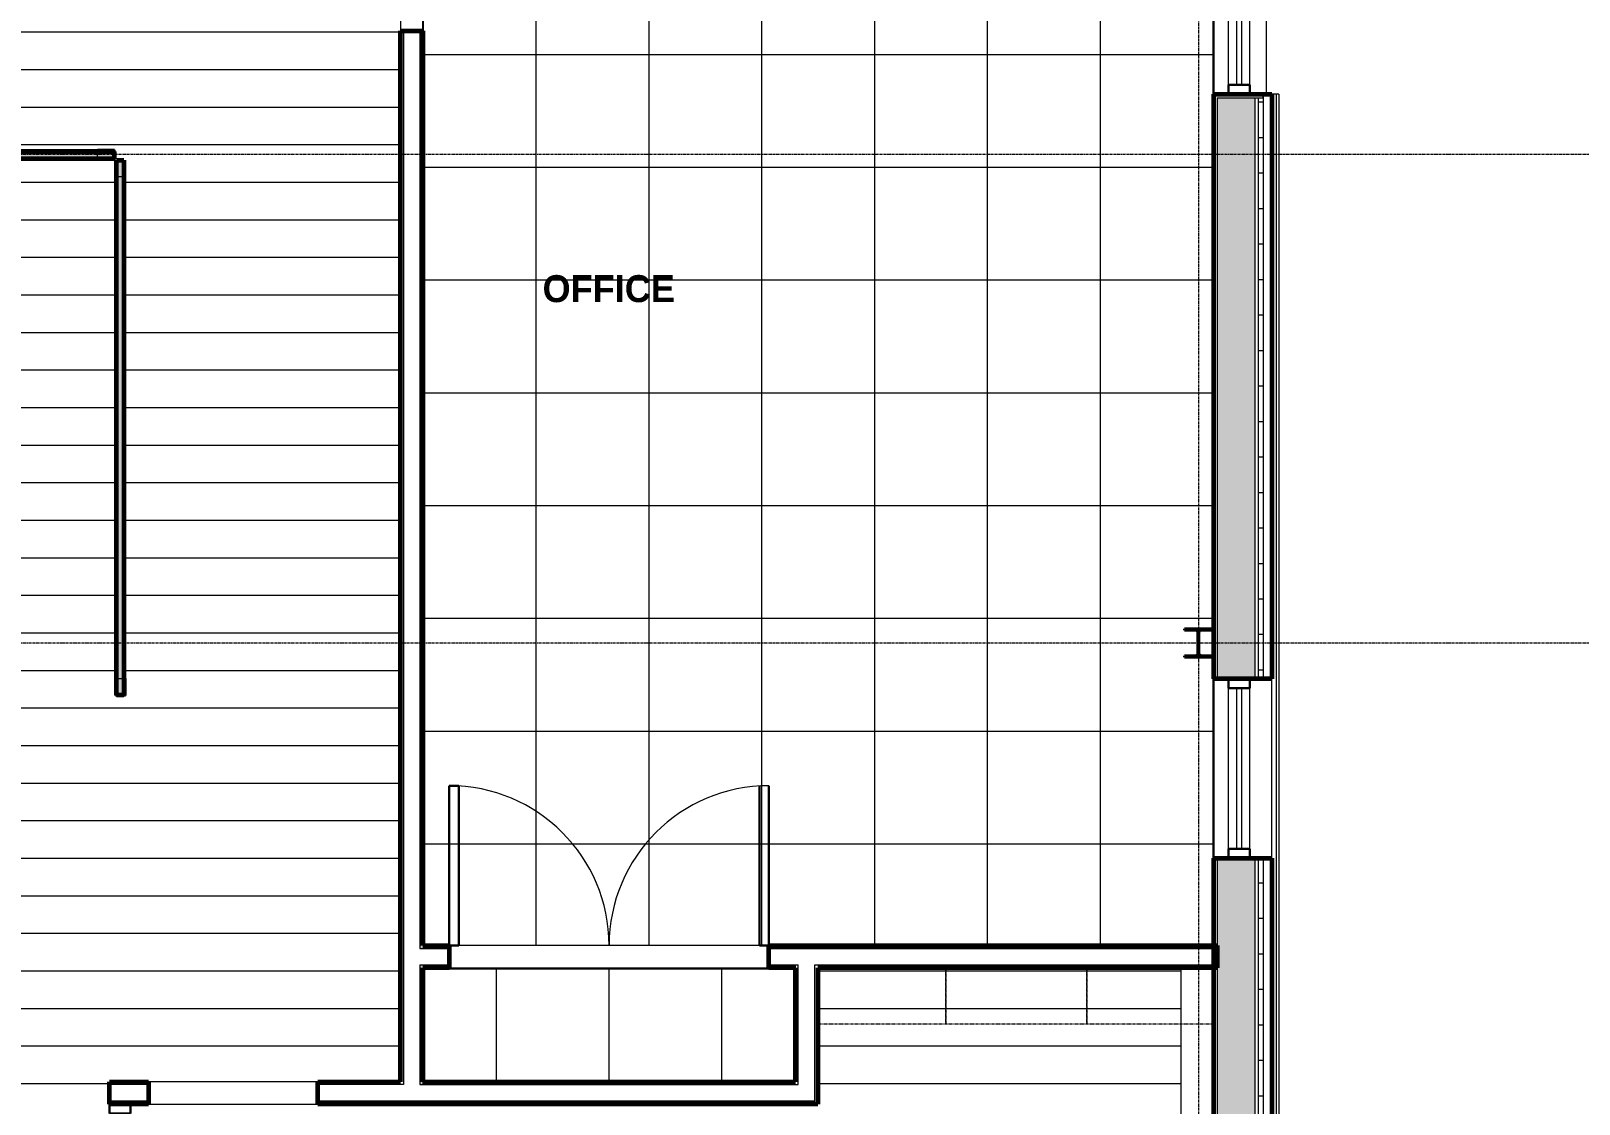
# Model space of a CAD drawing. Header units: inches. Extents: x 30 to 2293, y -1876 to -115.
# Drawn here: x 1781.9 to 2111.3, y -1376.6 to -1148.2 of the extents above; entities that cross this region are included whole.
import ezdxf

# ---------------------------------------------------------------- set-up
doc = ezdxf.new("R2010")
doc.units = ezdxf.units.IN
doc.header["$MEASUREMENT"] = 0
doc.linetypes.add('Grid Line 1_2_', pattern=[0.875, 0.5, -0.125, 0.125, -0.125])
doc.linetypes.add('Overhead', pattern=[0.15625, 0.09375, -0.0625])
for name, color, linetype, lineweight in [('A-AREA-IDEN', 2, 'Continuous', 9), ('A-CLNG', 13, 'Continuous', 18), ('A-CLNG-PATT', 13, 'Continuous', 18), ('A-DOOR', 31, 'Continuous', 18), ('A-GLAZ-CURT', 52, 'Continuous', 9), ('A-GLAZ-CWMG', 51, 'Continuous', 9), ('A-ROOF-PATT', 132, 'Continuous', 18), ('A-WALL', 113, 'Continuous', 18), ('A-WALL-PATT', 111, 'Continuous', 60), ('I-WALL', 2, 'Continuous', 18), ('L-SITE-WALL', 31, 'Continuous', 18), ('Q-CASE', 31, 'Continuous', 9), ('S-BEAM', 12, 'Continuous', 9), ('S-COLS', 52, 'Continuous', 9), ('S-GRID', 1, 'Continuous', 9)]:
    doc.layers.add(name, color=color, linetype=linetype, lineweight=lineweight)
doc.styles.add('Century Gothic_B', font='GOTHICB.TTF', dxfattribs={"height": 5.744479})
pattern_1 = [(180, (-24239.079, 21231.977), (1e-15, 7.993), [])]
pattern_2 = [(0, (0, 0), (20.48, 5.12), [0.845, -14.515, 0.845, -14.515, -81.92]), (0, (0, 0), (20.48, 5.12), [-30.72, 0.845, -29.875, 0.845, -14.515, -35.84]), (0, (0, 0), (20.48, 5.12), [-76.8, 0.845, -9.395, 0.845, -24.755]), (120, (7.68, 2.56), (-14.67405, 15.1762), [0.845, -14.515, 0.845, -14.515, -81.92]), (120, (7.68, 2.56), (-14.67405, 15.1762), [-30.72, 0.845, -29.875, 0.845, -14.515, -35.84]), (120, (7.68, 2.56), (-14.67405, 15.1762), [-76.8, 0.845, -9.395, 0.845, -24.755]), (240, (10.24, 12.8), (-5.80595, -20.2962), [0.845, -14.515, 0.845, -14.515, -81.92]), (240, (10.24, 12.8), (-5.80595, -20.2962), [-30.72, 0.845, -29.875, 0.845, -14.515, -35.84]), (240, (10.24, 12.8), (-5.80595, -20.2962), [-76.8, 0.845, -9.395, 0.845, -24.755])]

# ---------------------------------------------------------------- blocks, each defined once
blk = doc.blocks.new('Rectangular Mullion - Exterior 2_ x 4_5_-607530-REFLECTED CEILING PLAN - OFFICE ANNEX')
at = {"layer": 'A-GLAZ-CWMG', "color": 50, "lineweight": 30}
for p, q in [((0, 1.5), (-2, 1.5)), ((-2, 1.5), (-2, -3)), ((0, -3), (0, 1.5)), ((-2, -3), (0, -3))]:
    blk.add_line(p, q, dxfattribs=at)
blk = doc.blocks.new('System Panel - Exterior Glazing-607532-REFLECTED CEILING PLAN - OFFICE ANNEX')
at = {"layer": 'A-GLAZ-CURT', "color": 10, "lineweight": 18}
for p, q in [((-17.09375, 0.25), (-17.09375, 1.25)), ((-17.09375, 1.25), (17.09375, 1.25)), ((17.09375, 0.25), (-17.09375, 0.25)), ((17.09375, 1.25), (17.09375, 0.25))]:
    blk.add_line(p, q, dxfattribs=at)
at = {"layer": 'A-GLAZ-CURT', "color": 130}
for p, q in [((-17.09375, 1.25), (-17.09375, 0.25)), ((17.09375, 1.25), (17.09375, 0.25))]:
    blk.add_line(p, q, dxfattribs=at)
at = {"layer": 'A-GLAZ-CURT', "color": 9}
for p, q in [((-17.09375, 1.25), (17.09375, 1.25)), ((17.09375, 0.25), (-17.09375, 0.25))]:
    blk.add_line(p, q, dxfattribs=at)
blk = doc.blocks.new('Rectangular Mullion - Exterior 2_ x 4_5_-607528-REFLECTED CEILING PLAN - OFFICE ANNEX')
at = {"layer": 'A-GLAZ-CWMG', "color": 50, "lineweight": 30}
for p, q in [((1, 1.5), (-1, 1.5)), ((-1, 1.5), (-1, -3)), ((1, -3), (1, 1.5)), ((-1, -3), (1, -3))]:
    blk.add_line(p, q, dxfattribs=at)
blk = doc.blocks.new('Rectangular Mullion - Exterior 2_ x 4_5_-435688-REFLECTED CEILING PLAN - OFFICE ANNEX')
at = {"layer": 'A-GLAZ-CWMG', "color": 7}
for p, q in [((1538.87, -1530.09), (1573.06, -1530.09)), ((1538.87, -1534.59), (1573.06, -1534.59))]:
    blk.add_line(p, q, dxfattribs=at)
blk = doc.blocks.new('W-Wide Flange - W18X50-651172-REFLECTED CEILING PLAN - OFFICE ANNEX')
at = {"layer": 'S-BEAM', "color": 7}
for p, q in [((2026.56, -1347.59), (2026.56, -1519.23)), ((2034.06, -1417.96), (2034.06, -1519.23)), ((2026.56, -1519.25), (2026.56, -1519.23)), ((2026.56, -1519.23), (2034.06, -1519.23)), ((2029.45, -1519.25), (2026.56, -1519.25)), ((2030.13, -1519.93), (2030.13, -1519.28)), ((2030.49, -1519.28), (2030.49, -1519.93)), ((2034.06, -1519.25), (2031.17, -1519.25)), ((2034.06, -1519.23), (2034.06, -1519.25))]:
    blk.add_line(p, q, dxfattribs=at)
for centre, start_param, end_param in [((2029.45, -1519.28), 0, 1.570796), ((2031.17, -1519.28), 1.570796, 3.141593)]:
    blk.add_ellipse(centre, major_axis=(0.68, 0), ratio=0.041631, start_param=start_param, end_param=end_param, dxfattribs=at)
blk = doc.blocks.new('Open Source Metal Building_Exterior_rvt-1-REFLECTED CEILING PLAN - OFFICE ANNEX')
at = {"layer": 'A-ROOF-PATT', "lineweight": 9}
h = blk.add_hatch(dxfattribs=at)
h.set_pattern_fill('FP_33', style=0, pattern_type=2)
h.set_pattern_definition(pattern_1)
h.paths.add_polyline_path([(1949.7, -1624.02), (2105.44, -1624.02), (2105.44, -1405.9), (2045.94, -1405.9), (2045.94, -1405.96), (2042.31, -1405.96), (2042.31, -1409.46), (2045.94, -1409.46), (2045.94, -1418.21), (2045.81, -1418.21), (2045.81, -1537.46), (1709.69, -1537.46), (1709.69, -1538.96), (487.19, -1538.96), (487.19, -1537.46), (367.31, -1537.46), (367.31, -1522.46), (365.81, -1522.46), (365.81, -1125.33), (365.58, -1125.33), (365.58, -1019.33), (368.31, -1019.33), (368.31, -1015.83), (365.81, -1015.83), (365.81, -1004.85), (368.31, -1004.85), (368.31, -1001.35), (186.31, -1001.35), (186.31, -1624.02), (1689.25, -1624.02)], flags=0)
h.paths.add_polyline_path([(415.94, -1532.96), (487.19, -1532.96), (487.19, -1527.71), (710.2, -1527.71), (710.2, -1521.27), (710.04, -1520.89), (709.65, -1520.73), (708.31, -1520.73), (708.31, -1520.46), (712.31, -1520.46), (712.31, -1520.73), (710.97, -1520.73), (710.59, -1520.89), (710.43, -1521.27), (710.43, -1527.71), (1040.2, -1527.71), (1040.2, -1521.27), (1040.04, -1520.89), (1039.65, -1520.73), (1038.31, -1520.73), (1038.31, -1520.46), (1042.31, -1520.46), (1042.31, -1520.73), (1040.97, -1520.73), (1040.59, -1520.89), (1040.43, -1521.27), (1040.43, -1527.71), (1102.03, -1527.71), (1102.03, -1340.96), (1181.03, -1340.96), (1181.03, -1017.21), (1082.4, -1017.21), (1082.4, -1012.46), (1116.03, -1012.46), (1116.03, -975.09), (1101.28, -975.09), (1101.28, -945.09), (1116.03, -945.09), (1116.03, -933.09), (1101.28, -933.09), (1101.28, -922.59), (1090.78, -922.59), (1090.78, -907.84), (1069.4, -907.84), (1069.4, -922.59), (1044.06, -922.59), (1044.06, -1519.25), (1036.56, -1519.23), (1036.56, -922.59), (949.4, -922.59), (949.4, -907.84), (928.03, -907.84), (928.03, -922.59), (917.53, -922.59), (917.53, -933.09), (902.78, -933.09), (902.78, -945.09), (917.53, -945.09), (917.53, -975.09), (902.78, -975.09), (902.78, -1012.46), (934.4, -1012.46), (934.4, -1017.21), (898.03, -1017.21), (898.03, -962.77), (714.06, -962.77), (714.06, -1519.25), (706.56, -1519.23), (706.56, -962.77), (627.56, -962.77), (627.56, -1012.71), (481.44, -1012.71), (481.44, -1127.7), (384.06, -1127.7), (384.06, -1519.25), (377.06, -1519.25), (377.06, -1522.46), (371.81, -1522.46), (371.81, -1532.96), (414.94, -1532.96)], flags=0)
h.paths.add_polyline_path([(2036.25, -1532.96), (2041.31, -1532.96), (2041.31, -1418.21), (2034.06, -1418.21), (2034.06, -1519.25), (2026.56, -1519.23), (2026.56, -1347.59), (1949.31, -1347.59), (1949.31, -1376.59), (1803.12, -1376.59), (1803.12, -1532.96), (2035.25, -1532.96)], flags=0)
h.paths.add_polyline_path([(1744.75, -1532.96), (1798.62, -1532.96), (1798.62, -1456.21), (1709.69, -1456.21), (1709.69, -1532.96), (1711.69, -1532.96)], flags=0)
h.paths.add_polyline_path([(2030.2, -1530.46), (2028.31, -1530.46), (2028.31, -1530.19), (2029.65, -1530.19), (2030.04, -1530.03), (2030.2, -1529.65), (2030.2, -1521.27), (2030.04, -1520.89), (2029.65, -1520.73), (2028.31, -1520.73), (2028.31, -1520.46), (2032.31, -1520.46), (2032.31, -1520.73), (2030.97, -1520.73), (2030.59, -1520.89), (2030.43, -1521.27), (2030.43, -1529.65), (2030.59, -1530.03), (2030.97, -1530.19), (2032.31, -1530.19), (2032.31, -1530.46), (2030.43, -1530.46)], flags=0)
h.paths.add_polyline_path([(380.43, -1530.46), (378.31, -1530.46), (378.31, -1530.19), (379.65, -1530.19), (380.04, -1530.03), (380.2, -1529.65), (380.2, -1521.27), (380.04, -1520.89), (379.65, -1520.73), (378.31, -1520.73), (378.31, -1520.46), (382.31, -1520.46), (382.31, -1520.73), (380.97, -1520.73), (380.59, -1520.89), (380.43, -1521.27), (380.43, -1529.65), (380.59, -1530.03), (380.97, -1530.19), (382.31, -1530.19), (382.31, -1530.46), (380.97, -1530.46)], flags=0)
h.paths.add_polyline_path([(199.31, -1530.46), (195.31, -1530.46), (195.31, -1530.19), (196.65, -1530.19), (197.04, -1530.03), (197.2, -1529.65), (197.2, -1521.27), (197.04, -1520.89), (196.65, -1520.73), (195.31, -1520.73), (195.31, -1520.46), (199.31, -1520.46), (199.31, -1520.73), (197.97, -1520.73), (197.59, -1520.89), (197.43, -1521.27), (197.43, -1529.65), (197.59, -1530.03), (197.97, -1530.19), (199.31, -1530.19)], flags=0)
h.paths.add_polyline_path([(1589.78, -1527.71), (1700.2, -1527.71), (1700.2, -1521.27), (1700.04, -1520.89), (1699.65, -1520.73), (1698.31, -1520.73), (1698.31, -1520.46), (1702.31, -1520.46), (1702.31, -1520.73), (1700.97, -1520.73), (1700.59, -1520.89), (1700.43, -1521.27), (1700.43, -1527.71), (1704.94, -1527.71), (1704.94, -1451.71), (1798.62, -1451.71), (1798.62, -1371.84), (1860.56, -1371.84), (1860.56, -800.04), (1704.06, -800.04), (1704.06, -1173.52), (1799.69, -1173.52), (1799.69, -1175.65), (1796.85, -1175.65), (1796.85, -1175.52), (1796.92, -1175.52), (1796.92, -1175.59), (1799.62, -1175.59), (1799.62, -1175.45), (1796.06, -1175.45), (1796.06, -1175.65), (1704.06, -1175.65), (1704.06, -1519.25), (1696.56, -1519.23), (1696.56, -1175.65), (1644.06, -1175.65), (1644.06, -1175.45), (1640.5, -1175.45), (1640.5, -1175.59), (1643.21, -1175.59), (1643.21, -1175.52), (1643.27, -1175.52), (1643.27, -1175.65), (1640.44, -1175.65), (1640.44, -1173.52), (1696.56, -1173.52), (1696.56, -800.04), (1589.78, -800.04), (1589.78, -1458.3)], flags=0)
h.paths.add_polyline_path([(2030.43, -1519.92), (2030.13, -1519.92), (2030.13, -1519.28), (2030.49, -1519.28), (2030.49, -1519.92)], flags=0)
h.paths.add_polyline_path([(1700.49, -1519.92), (1700.13, -1519.92), (1700.13, -1519.28), (1700.49, -1519.28)], flags=0)
h.paths.add_polyline_path([(1040.43, -1519.92), (1040.13, -1519.92), (1040.13, -1519.28), (1040.49, -1519.28), (1040.49, -1519.92)], flags=0)
h.paths.add_polyline_path([(710.49, -1519.92), (710.13, -1519.92), (710.13, -1519.28), (710.49, -1519.28)], flags=0)
h.paths.add_polyline_path([(380.13, -1519.92), (380.13, -1519.28), (380.49, -1519.28), (380.49, -1519.92), (380.2, -1519.92)], flags=0)
h.paths.add_polyline_path([(197.61, -1519.9), (197.26, -1519.9), (197.26, -1519.26), (197.61, -1519.26)], flags=0)
h.paths.add_polyline_path([(199.31, -1519.24), (193.69, -1519.21), (193.69, -1015.96), (201.19, -1015.96), (201.19, -1519.24), (199.77, -1519.24)], flags=0)
h.paths.add_polyline_path([(1800.01, -1289.65), (1799.95, -1289.65), (1799.95, -1286.82), (1800.08, -1286.82), (1800.08, -1286.88), (1800.01, -1286.88), (1800.01, -1289.59), (1800.15, -1289.59), (1800.15, -1286.03), (1799.95, -1286.03), (1799.95, -1179.27), (1800.15, -1179.27), (1800.15, -1175.71), (1801.72, -1175.71), (1801.72, -1179.27), (1802.08, -1179.27), (1802.08, -1289.65), (1800.08, -1289.65)], flags=0)
h.paths.add_polyline_path([(1802.02, -1289.59), (1802.02, -1286.09), (1801.79, -1286.09), (1801.79, -1286.28), (1801.72, -1286.28), (1801.72, -1289.59)], flags=0)
h.paths.add_polyline_path([(1796.31, -1173.88), (1799.62, -1173.88), (1799.62, -1173.59), (1796.13, -1173.59), (1796.13, -1173.81), (1796.31, -1173.81)], flags=0)
h.paths.add_polyline_path([(1642.21, -1173.88), (1643.81, -1173.88), (1643.81, -1173.81), (1644, -1173.81), (1644, -1173.59), (1640.5, -1173.59), (1640.5, -1173.88), (1640.79, -1173.88)], flags=0)
h.paths.add_polyline_path([(476.94, -1122.95), (476.94, -1012.71), (384.06, -1012.71), (384.06, -1122.95), (386.97, -1122.95)], flags=0)
h.paths.add_polyline_path([(376.31, -1122.95), (376.56, -1122.95), (376.56, -1019.33), (370.08, -1019.33), (370.08, -1122.95)], flags=0)
h.paths.add_polyline_path([(196.65, -1015.46), (195.31, -1015.46), (195.31, -1015.19), (196.65, -1015.19), (197.04, -1015.03), (197.2, -1014.65), (197.2, -1006.27), (197.04, -1005.89), (196.65, -1005.73), (195.31, -1005.73), (195.31, -1005.46), (199.31, -1005.46), (199.31, -1005.73), (197.97, -1005.73), (197.59, -1005.89), (197.43, -1006.27), (197.43, -1014.65), (197.59, -1015.03), (197.97, -1015.19), (199.31, -1015.19), (199.31, -1015.46), (197.2, -1015.46)], flags=0)
h.paths.add_polyline_path([(500.08, -1007.96), (622.81, -1007.96), (622.81, -698.96), (384.06, -698.96), (384.06, -1007.96), (481.44, -1007.96)], flags=0)
h.paths.add_polyline_path([(898.03, -958.02), (898.03, -698.96), (714.06, -698.96), (714.06, -958.02), (777.65, -958.02)], flags=0)
h.paths.add_polyline_path([(627.56, -958.02), (706.56, -958.02), (706.56, -698.96), (627.56, -698.96), (627.56, -953.85)], flags=0)
h.paths.add_polyline_path([(1100.88, -931.59), (1100.5, -931.59), (1100.5, -931.26), (1100.88, -931.26)], flags=0)
h.paths.add_polyline_path([(926.53, -923.37), (926.2, -923.37), (926.2, -922.98), (926.53, -922.98)], flags=0)
h = blk.add_hatch(dxfattribs=at)
h.set_pattern_fill('FP_33', style=0, pattern_type=2)
h.set_pattern_definition(pattern_1)
h.paths.add_polyline_path([(1801.72, -1289.59), (1801.72, -1286.03), (1800.15, -1286.03), (1800.15, -1289.59), (1801.72, -1289.59)], flags=0)
h.paths.add_polyline_path([(1801.72, -1179.27), (1801.72, -1179.27), (1801.72, -1175.71), (1800.15, -1175.71), (1800.15, -1179.27)], flags=0)
h.paths.add_polyline_path([(1796.06, -1175.45), (1799.62, -1175.45), (1799.62, -1173.88), (1796.06, -1173.88)], flags=0)
h.paths.add_polyline_path([(1643.81, -1175.45), (1644.06, -1175.45), (1644.06, -1173.88), (1640.5, -1173.88), (1640.5, -1175.45), (1640.63, -1175.45)], flags=0)
at = {"layer": 'A-WALL-PATT', "lineweight": 9}
h = blk.add_hatch(dxfattribs=at)
h.set_pattern_fill('FP_31', color=8, style=0, pattern_type=2)
h.set_pattern_definition([(161.57, (0.32, 0.32), (-2.56049618, -0.00053739), [0, -18.214, 2.022, 0]), (18.43, (-0.32, 0.32), (-2.56049618, 0.00053739), [0, -18.214, 2.022, 0]), (108.43, (0.32, 0.32), (1.2792209, -6.40087673), [6.07, -14.166]), (71.57, (-0.32, 0.32), (1.2792209, 6.40087673), [6.07, -14.166])])
h.paths.add_polyline_path([(2042.31, -1417.21), (2042.31, -1324.29), (2034.31, -1324.29), (2034.31, -1417.21)], flags=0)
h.paths.add_polyline_path([(2034.31, -1286.11), (2042.31, -1286.11), (2042.31, -1162.44), (2034.31, -1162.44), (2034.31, -1279.39)], flags=0)
h = blk.add_hatch(dxfattribs=at)
h.set_pattern_fill('FP_32', style=0, pattern_type=2)
h.set_pattern_definition([(0, (0, 0), (0, 7.554), []), (90, (0, 0), (-7.554, 5e-16), [])])
h.paths.add_polyline_path([(2043.06, -1417.21), (2044.06, -1417.21), (2044.06, -1409.46), (2043.06, -1409.46), (2043.06, -1416.89)], flags=0)
h.paths.add_polyline_path([(2043.06, -1405.96), (2044.06, -1405.96), (2044.06, -1324.29), (2043.06, -1324.29), (2043.06, -1404.39)], flags=0)
h.paths.add_polyline_path([(2043.06, -1286.11), (2044.06, -1286.11), (2044.06, -1162.44), (2043.06, -1162.44), (2043.06, -1279.39)], flags=0)
at = {"layer": 'S-COLS'}
h = blk.add_hatch(dxfattribs=at)
h.set_pattern_fill('FP_34', color=256, style=0, pattern_type=2)
h.set_pattern_definition([(45, (0, 0), (-6.335677, 6.335677), []), (45, (0, 9.6), (-6.335677, 6.335677), [])])
h.paths.add_polyline_path([(2031.09, -1281.46), (2033.31, -1281.46), (2033.31, -1281.2), (2030.92, -1281.2), (2030.57, -1281.05), (2030.43, -1280.71), (2030.43, -1276.22), (2030.57, -1275.87), (2030.92, -1275.73), (2033.31, -1275.73), (2033.31, -1275.47), (2027.32, -1275.47), (2027.32, -1275.73), (2029.71, -1275.73), (2030.05, -1275.87), (2030.2, -1276.22), (2030.2, -1280.71), (2030.05, -1281.05), (2029.71, -1281.2), (2027.32, -1281.2), (2027.32, -1281.46)], flags=0)
at = {"layer": 'A-WALL', "color": 10}
for p, q in [((2034.31, -1162.44), (2044.06, -1162.44)), ((2034.31, -1162.44), (2034.31, -1286.11)), ((2042.31, -1162.44), (2042.31, -1286.11)), ((2043.06, -1162.44), (2043.06, -1286.11)), ((2044.06, -1162.44), (2044.06, -1161.69)), ((2044.06, -1161.69), (2044.06, -1162.44)), ((2044.06, -1162.44), (2044.06, -1286.11)), ((2045.56, -1161.69), (2045.56, -1286.11)), ((2046.87, -1161.69), (2045.94, -1161.69)), ((2047.39, -1161.69), (2046.87, -1161.69)), ((2046.87, -1161.69), (2046.87, -1405.9)), ((2047.44, -1161.69), (2047.39, -1161.69)), ((2047.39, -1161.69), (2047.39, -1405.9)), ((2047.44, -1161.69), (2047.44, -1405.9)), ((2034.31, -1324.29), (2034.31, -1417.21)), ((2042.31, -1324.29), (2042.31, -1405.96)), ((2043.06, -1324.29), (2043.06, -1405.96)), ((2044.06, -1324.29), (2044.06, -1405.96)), ((2045.56, -1324.29), (2045.56, -1405.96))]:
    blk.add_line(p, q, dxfattribs=at)
at = {"layer": 'L-SITE-WALL', "color": 10}
for p, q in [((2033.56, -1123.5), (2033.56, -1161.69)), ((2044.81, -1161.69), (2044.81, -1123.5)), ((2033.56, -1286.11), (2033.56, -1324.29)), ((2045.94, -1324.29), (2045.94, -1286.11))]:
    blk.add_line(p, q, dxfattribs=at)
at = {"layer": 'L-SITE-WALL', "color": 250, "lineweight": 60}
for p, q in [((2033.56, -1286.11), (2033.56, -1161.69)), ((2033.56, -1161.69), (2034.31, -1161.69)), ((2034.31, -1161.69), (2044.06, -1161.69)), ((2044.06, -1161.69), (2045.94, -1161.69)), ((2045.94, -1161.69), (2045.94, -1286.11)), ((2045.94, -1286.11), (2033.56, -1286.11)), ((2033.56, -1417.96), (2033.56, -1324.29)), ((2033.56, -1324.29), (2045.94, -1324.29)), ((2045.94, -1324.29), (2045.94, -1405.96))]:
    blk.add_line(p, q, dxfattribs=at)
at = {"layer": 'S-COLS', "color": 90, "lineweight": 40}
for p, q in [((2027.32, -1275.73), (2027.32, -1275.47)), ((2027.32, -1275.47), (2033.31, -1275.47)), ((2029.71, -1275.73), (2027.32, -1275.73)), ((2030.2, -1280.71), (2030.2, -1276.22)), ((2030.43, -1276.22), (2030.43, -1280.71)), ((2033.31, -1275.73), (2030.92, -1275.73)), ((2033.31, -1275.47), (2033.31, -1275.73)), ((2027.32, -1281.2), (2029.71, -1281.2)), ((2027.32, -1281.46), (2027.32, -1281.2)), ((2030.92, -1281.2), (2033.31, -1281.2)), ((2033.31, -1281.2), (2033.31, -1281.46)), ((2033.31, -1281.46), (2027.32, -1281.46))]:
    blk.add_line(p, q, dxfattribs=at)
for centre, start, end in [((2029.71, -1276.22), 0, 90), ((2030.92, -1276.22), 90, 180), ((2029.71, -1280.71), 270, 0), ((2030.92, -1280.71), 180, 270)]:
    blk.add_arc(centre, 0.49, start, end, dxfattribs=at)
at = {"layer": 'S-GRID', "linetype": 'Grid Line 1_2_'}
for p, q in [((2030.31, -114.83), (2030.31, -1843.89)), ((62.02, -1174.46), (2260.57, -1174.46)), ((62.02, -1278.46), (2260.57, -1278.46))]:
    blk.add_line(p, q, dxfattribs=at)
at = {"lineweight": 9}
for name, p, rotation in [('Rectangular Mullion - Exterior 2_ x 4_5_-435688-REFLECTED CEILING PLAN - OFFICE ANNEX', (506.66, -2698.56), 89.99999999999892), ('System Panel - Exterior Glazing-607532-REFLECTED CEILING PLAN - OFFICE ANNEX', (2039.75, -1142.59), 89.99999999999874), ('Rectangular Mullion - Exterior 2_ x 4_5_-435688-REFLECTED CEILING PLAN - OFFICE ANNEX', (506.66, -2861.17), 89.99999999999892), ('System Panel - Exterior Glazing-607532-REFLECTED CEILING PLAN - OFFICE ANNEX', (2039.75, -1305.2), 89.99999999999874)]:
    blk.add_blockref(name, p, dxfattribs=dict(at, rotation=rotation))
at = {"lineweight": 9, "extrusion": (0, 0, -1), "rotation": 90.0000000000013}
for name, p in [('Rectangular Mullion - Exterior 2_ x 4_5_-607528-REFLECTED CEILING PLAN - OFFICE ANNEX', (-2039.75, -1160.69)), ('Rectangular Mullion - Exterior 2_ x 4_5_-607530-REFLECTED CEILING PLAN - OFFICE ANNEX', (-2039.75, -1286.11)), ('Rectangular Mullion - Exterior 2_ x 4_5_-607528-REFLECTED CEILING PLAN - OFFICE ANNEX', (-2039.75, -1323.29))]:
    blk.add_blockref(name, p, dxfattribs=at)
at = {"lineweight": 9}
blk.add_blockref('W-Wide Flange - W18X50-651172-REFLECTED CEILING PLAN - OFFICE ANNEX', (0, 0), dxfattribs=at)
blk = doc.blocks.new('Rectangular Mullion - Exterior 2_ x 4_5_-430060-REFLECTED CEILING PLAN - OFFICE ANNEX')
at = {"layer": 'A-GLAZ-CWMG', "lineweight": 30}
for p, q in [((0, 1.5), (-2, 1.5)), ((-2, 1.5), (-2, -3)), ((0, -3), (0, 1.5)), ((-2, -3), (0, -3))]:
    blk.add_line(p, q, dxfattribs=at)
blk = doc.blocks.new('Double-Flush - 68_ x 84_-701889-REFLECTED CEILING PLAN - OFFICE ANNEX')
at = {"layer": 'A-DOOR', "lineweight": 30}
for p, q in [((-34, 36.38), (-32, 36.38)), ((-34, 2.38), (-34, 36.38)), ((-32, 2.38), (-32, 36.38)), ((32, 2.38), (32, 36.32)), ((34, 2.38), (34, 36.38)), ((-34, 2.38), (-32, 2.38)), ((34, 2.38), (32, 2.38))]:
    blk.add_line(p, q, dxfattribs=at)
at = {"layer": 'A-DOOR', "lineweight": 9}
for centre, start, end in [((-34, 2.38), 0, 90), ((34, 2.38), 90, 180)]:
    blk.add_arc(centre, 34, start, end, dxfattribs=at)
blk = doc.blocks.new('Upper Cabinet-Double Door-Wall - 27_-616349-REFLECTED CEILING PLAN - OFFICE ANNEX')
at = {"layer": 'Q-CASE', "linetype": 'Overhead'}
for p, q in [((-12.33, 2.37), (-12.33, 14.38)), ((-12.33, 14.38), (14.67, 14.38)), ((14.67, 14.38), (14.67, 2.37)), ((14.67, 2.37), (-12.33, 2.37))]:
    blk.add_line(p, q, dxfattribs=at)
blk = doc.blocks.new('Upper Cabinet-Double Door-Wall - 30_-616434-REFLECTED CEILING PLAN - OFFICE ANNEX')
at = {"layer": 'Q-CASE', "linetype": 'Overhead'}
for p, q in [((-13.83, 2.37), (-13.83, 14.38)), ((-13.83, 14.38), (16.17, 14.38)), ((16.17, 14.38), (16.17, 2.37)), ((16.17, 2.37), (-13.83, 2.37))]:
    blk.add_line(p, q, dxfattribs=at)
blk = doc.blocks.new('Rectangular Mullion - Profile_Polycarbonate_Upper and left-707315-REFLECTED CEILING PLAN - OFFICE ANNEX')
at = {"layer": 'A-GLAZ-CWMG'}
for p, q in [((1700.2, -1173.52), (1644.06, -1173.52)), ((1644.06, -1173.88), (1644.06, -1175.45)), ((1700.2, -1173.88), (1644.06, -1173.88)), ((1644.06, -1175.45), (1644.06, -1175.52)), ((1644.06, -1175.52), (1644.06, -1175.65)), ((1700.2, -1175.52), (1644.06, -1175.52)), ((1700.2, -1175.65), (1644.06, -1175.65)), ((1796.06, -1173.52), (1700.43, -1173.52)), ((1796.06, -1173.88), (1700.43, -1173.88)), ((1796.06, -1175.52), (1700.43, -1175.52)), ((1796.06, -1175.65), (1700.43, -1175.65)), ((1796.06, -1175.45), (1796.06, -1173.88)), ((1796.06, -1175.52), (1796.06, -1175.45)), ((1796.06, -1175.65), (1796.06, -1175.52))]:
    blk.add_line(p, q, dxfattribs=at)
blk = doc.blocks.new('Rectangular Mullion - Profile_Polycarbonate_right-707354-REFLECTED CEILING PLAN - OFFICE ANNEX')
at = {"layer": 'A-GLAZ-CWMG', "lineweight": 30}
for p, q in [((-3.622, 1.141125), (0, 1.141125)), ((-3.622, 0.787125), (-3.622, 1.141125)), ((-3.372, 0.787125), (-3.622, 0.787125)), ((-0.0625, 1.078625), (-3.5595, 1.078625)), ((-3.5595, 1.078625), (-3.5595, 0.849625)), ((-3.5595, 0.849625), (-3.372, 0.849625)), ((-3.372, 0.849625), (-3.372, 0.787125)), ((-0.0625, -0.922375), (-0.0625, 1.078625)), ((0, 1.141125), (0, -0.984875)), ((-2.834, -0.984875), (-2.834, -0.859875)), ((-2.834, -0.859875), (-2.7715, -0.859875)), ((0, -0.984875), (-2.834, -0.984875)), ((-2.7715, -0.859875), (-2.7715, -0.922375)), ((-2.7715, -0.922375), (-0.0625, -0.922375))]:
    blk.add_line(p, q, dxfattribs=at)
blk = doc.blocks.new('Rectangular Mullion - Profile_Polycarbonate_Upper and left-707273-REFLECTED CEILING PLAN - OFFICE ANNEX')
at = {"layer": 'A-GLAZ-CWMG'}
for p, q in [((1800.08, -1179.27), (1799.95, -1179.27)), ((1799.95, -1179.27), (1799.95, -1286.03)), ((1800.15, -1179.27), (1800.08, -1179.27)), ((1800.08, -1179.27), (1800.08, -1286.03)), ((1801.72, -1179.27), (1800.15, -1179.27)), ((1802.08, -1179.27), (1801.72, -1179.27)), ((1801.72, -1179.27), (1801.72, -1286.03)), ((1802.08, -1179.27), (1802.08, -1286.03)), ((1799.95, -1286.03), (1800.08, -1286.03)), ((1800.08, -1286.03), (1800.15, -1286.03)), ((1800.15, -1286.03), (1801.72, -1286.03))]:
    blk.add_line(p, q, dxfattribs=at)
blk = doc.blocks.new('Rectangular Mullion - Profile_Polycarbonate_Upper and left-707355-REFLECTED CEILING PLAN - OFFICE ANNEX')
at = {"layer": 'A-GLAZ-CWMG', "lineweight": 30}
for p, q in [((0, 0.984875), (-2.834, 0.984875)), ((-2.834, 0.984875), (-2.834, 0.859875)), ((-2.834, 0.859875), (-2.7715, 0.859875)), ((-2.7715, 0.859875), (-2.7715, 0.922375)), ((-2.7715, 0.922375), (-0.0625, 0.922375)), ((-0.0625, 0.922375), (-0.0625, -1.078625)), ((0, -1.141125), (0, 0.984875)), ((-3.372, -0.787125), (-3.622, -0.787125)), ((-3.622, -0.787125), (-3.622, -1.141125)), ((-3.622, -1.141125), (0, -1.141125)), ((-3.5595, -1.078625), (-3.5595, -0.849625)), ((-3.5595, -0.849625), (-3.372, -0.849625)), ((-0.0625, -1.078625), (-3.5595, -1.078625)), ((-3.372, -0.849625), (-3.372, -0.787125))]:
    blk.add_line(p, q, dxfattribs=at)

msp = doc.modelspace()

# ---------------------------------------------------------------- hatches: boundary and pattern name
at = {"layer": 'A-CLNG-PATT'}
h = msp.add_hatch(dxfattribs=at)
h.set_pattern_fill('FP_2', color=256, style=0, pattern_type=2)
h.set_pattern_definition([(90, (1961.437, -1225.21), (24, -1e-15), []), (0, (1961.437, -1225.21), (0, -24), [])])
h.paths.add_polyline_path([(2033.56, -1342.84), (2033.56, -1107.59), (1865.31, -1107.59), (1865.31, -1342.84), (2031.09, -1342.84)], flags=0)
h.paths.add_polyline_path([(2027.32, -1281.46), (2027.32, -1281.2), (2029.71, -1281.2), (2030.05, -1281.05), (2030.2, -1280.71), (2030.2, -1276.22), (2030.05, -1275.87), (2029.71, -1275.73), (2027.32, -1275.73), (2027.32, -1275.47), (2033.31, -1275.47), (2033.31, -1275.73), (2030.92, -1275.73), (2030.57, -1275.87), (2030.43, -1276.22), (2030.43, -1280.71), (2030.57, -1281.05), (2030.92, -1281.2), (2033.31, -1281.2), (2033.31, -1281.46), (2029.71, -1281.46)], flags=0)
h = msp.add_hatch(dxfattribs=at)
h.set_pattern_fill('FP_28', color=256, style=0, pattern_type=2)
h.set_pattern_definition([(0, (1904.937, -1371.836), (0, -24), []), (270, (1904.937, -1371.836), (-24, -1e-15), [])])
h.paths.add_polyline_path([(1944.56, -1371.84), (1944.56, -1347.59), (1865.31, -1347.59), (1865.31, -1371.84), (1938.94, -1371.84)], flags=0)
at = {"layer": 'A-WALL-PATT', "lineweight": 9}
h = msp.add_hatch(dxfattribs=at)
h.set_pattern_fill('FP_1', color=256, style=0, pattern_type=2)
h.set_pattern_definition(pattern_2)
h.paths.add_polyline_path([(1861.19, -1371.84), (1861.19, -1148.21), (1860.56, -1148.21), (1860.56, -1371.84)], flags=0)
h.paths.add_polyline_path([(1861.19, -1112.21), (1861.19, -1102.84), (1860.56, -1102.84), (1860.56, -1112.21)], flags=0)
h.paths.add_polyline_path([(1861.19, -939.59), (1861.19, -929.21), (1860.56, -929.21), (1860.56, -939.59)], flags=0)
h.paths.add_polyline_path([(1860.56, -893.21), (1861.19, -893.21), (1861.19, -800.04), (1860.56, -800.04), (1860.56, -879.36)], flags=0)
h = msp.add_hatch(dxfattribs=at)
h.set_pattern_fill('FP_1', color=256, style=0, pattern_type=2)
h.set_pattern_definition(pattern_2)
h.paths.add_polyline_path([(1865.31, -1372.46), (1865.31, -1346.96), (1864.69, -1346.96), (1864.69, -1372.46)], flags=0)
h.paths.add_polyline_path([(1864.69, -1343.46), (1865.31, -1343.46), (1865.31, -1148.21), (1864.69, -1148.21), (1864.69, -1279.39)], flags=0)
h.paths.add_polyline_path([(1865.31, -1112.21), (1865.31, -1106.96), (1864.69, -1106.96), (1864.69, -1112.21)], flags=0)
h.paths.add_polyline_path([(1865.31, -939.59), (1865.31, -938.96), (1864.69, -938.96), (1864.69, -939.59)], flags=0)
h.paths.add_polyline_path([(1865.31, -935.46), (1865.31, -929.21), (1864.69, -929.21), (1864.69, -935.46)], flags=0)
h.paths.add_polyline_path([(1864.69, -893.21), (1865.31, -893.21), (1865.31, -799.41), (1864.69, -799.41), (1864.69, -879.36)], flags=0)
at = {"layer": 'A-WALL-PATT', "lineweight": 9, "transparency": 33554649}
for points in [[(1754.36, -1175.45), (1799.62, -1175.45), (1799.62, -1173.88), (1640.5, -1173.88), (1640.5, -1175.45), (1689.25, -1175.45)], [(1801.72, -1289.59), (1801.72, -1175.71), (1800.15, -1175.71), (1800.15, -1289.59)]]:
    msp.add_hatch(color=256, dxfattribs=at).paths.add_polyline_path(points, flags=0)
at = {"layer": 'A-WALL-PATT', "lineweight": 9}
h = msp.add_hatch(dxfattribs=at)
h.set_pattern_fill('FP_1', color=256, style=0, pattern_type=2)
h.set_pattern_definition(pattern_2)
h.paths.add_polyline_path([(2014.82, -1343.46), (2034.31, -1343.46), (2034.31, -1342.84), (1938.94, -1342.84), (1938.94, -1343.46), (1949.7, -1343.46)], flags=0)
h.paths.add_polyline_path([(1865.31, -1343.46), (1870.94, -1343.46), (1870.94, -1342.84), (1865.31, -1342.84)], flags=0)
h = msp.add_hatch(dxfattribs=at)
h.set_pattern_fill('FP_1', color=256, style=0, pattern_type=2)
h.set_pattern_definition(pattern_2)
h.paths.add_polyline_path([(2014.82, -1347.59), (2034.31, -1347.59), (2034.31, -1346.96), (1948.69, -1346.96), (1948.69, -1347.59), (1949.7, -1347.59)], flags=0)
h.paths.add_polyline_path([(1944.56, -1347.59), (1944.56, -1346.96), (1938.94, -1346.96), (1938.94, -1347.59)], flags=0)
h.paths.add_polyline_path([(1870.94, -1347.59), (1870.94, -1346.96), (1865.31, -1346.96), (1865.31, -1347.59)], flags=0)
h = msp.add_hatch(dxfattribs=at)
h.set_pattern_fill('FP_1', color=256, style=0, pattern_type=2)
h.set_pattern_definition(pattern_2)
h.paths.add_polyline_path([(1944.56, -1372.46), (1944.56, -1371.84), (1865.31, -1371.84), (1865.31, -1372.46), (1884.59, -1372.46)], flags=0)
h.paths.add_polyline_path([(1798.62, -1372.46), (1806.94, -1372.46), (1806.94, -1371.84), (1798.62, -1371.84)], flags=0)
h.paths.add_polyline_path([(1861.19, -1372.46), (1861.19, -1371.84), (1842.94, -1371.84), (1842.94, -1372.46)], flags=0)
h = msp.add_hatch(dxfattribs=at)
h.set_pattern_fill('FP_1', color=256, style=0, pattern_type=2)
h.set_pattern_definition(pattern_2)
h.paths.add_polyline_path([(1948.69, -1376.59), (1948.69, -1375.96), (1842.94, -1375.96), (1842.94, -1376.59), (1944.56, -1376.59)], flags=0)
h.paths.add_polyline_path([(1798.62, -1376.59), (1806.94, -1376.59), (1806.94, -1375.96), (1798.62, -1375.96)], flags=0)

# ---------------------------------------------------------------- linework, layer by layer
at = {"layer": 'A-CLNG'}
for p, q in [((2033.56, -1123.5), (2033.56, -1161.69)), ((2033.56, -1286.11), (2033.56, -1324.29))]:
    msp.add_line(p, q, dxfattribs=at)
at = {"layer": 'A-WALL'}
for p, q in [((1861.19, -1148.21), (1861.19, -1372.46)), ((1864.69, -1148.21), (1864.69, -1343.46)), ((1864.69, -1343.46), (1870.94, -1343.46)), ((1938.94, -1343.46), (2034.31, -1343.46)), ((1864.69, -1346.96), (1864.69, -1372.46)), ((1864.69, -1346.96), (1870.94, -1346.96)), ((1938.94, -1346.96), (1945.19, -1346.96)), ((1944.56, -1347.59), (1944.56, -1346.96)), ((1945.19, -1372.46), (1945.19, -1346.96)), ((1948.69, -1375.96), (1948.69, -1346.96)), ((1948.69, -1346.96), (2034.31, -1346.96)), ((1806.94, -1372.46), (1798.62, -1372.46)), ((1861.19, -1372.46), (1842.94, -1372.46)), ((1864.69, -1372.46), (1945.19, -1372.46)), ((1865.31, -1371.84), (1865.31, -1372.46)), ((1806.94, -1375.96), (1798.62, -1375.96)), ((1948.69, -1375.96), (1842.94, -1375.96))]:
    msp.add_line(p, q, dxfattribs=at)
at = {"layer": 'A-WALL', "lineweight": 60}
for p, q in [((1640.5, -1173.88), (1799.62, -1173.88)), ((1799.62, -1175.45), (1640.5, -1175.45)), ((1799.62, -1173.88), (1799.62, -1175.45)), ((1800.15, -1289.59), (1800.15, -1175.71)), ((1800.15, -1175.71), (1801.72, -1175.71)), ((1801.72, -1175.71), (1801.72, -1289.59)), ((1801.72, -1289.59), (1800.15, -1289.59))]:
    msp.add_line(p, q, dxfattribs=at)
at = {"layer": 'I-WALL'}
for p, q in [((1860.56, -1112.21), (1860.56, -1148.21)), ((1865.31, -1148.21), (1865.31, -1112.21)), ((1938.94, -1342.84), (1870.94, -1342.84)), ((1870.94, -1347.59), (1938.94, -1347.59)), ((1842.94, -1371.84), (1806.94, -1371.84)), ((1806.94, -1376.59), (1842.94, -1376.59))]:
    msp.add_line(p, q, dxfattribs=at)
at = {"layer": 'I-WALL', "lineweight": 60}
for p, q in [((1860.56, -1371.84), (1860.56, -1148.21)), ((1860.56, -1148.21), (1865.31, -1148.21)), ((1865.31, -1148.21), (1865.31, -1342.84)), ((1865.31, -1342.84), (1870.94, -1342.84)), ((1870.94, -1342.84), (1870.94, -1347.59)), ((1938.94, -1347.59), (1938.94, -1342.84)), ((1938.94, -1342.84), (2034.31, -1342.84)), ((2034.31, -1342.84), (2034.31, -1347.59)), ((1865.31, -1347.59), (1865.31, -1371.84)), ((1870.94, -1347.59), (1865.31, -1347.59)), ((1944.56, -1347.59), (1938.94, -1347.59)), ((1944.56, -1371.84), (1944.56, -1347.59)), ((1949.31, -1347.59), (1949.31, -1376.59)), ((2034.31, -1347.59), (1949.31, -1347.59)), ((1798.62, -1371.84), (1806.94, -1371.84)), ((1798.62, -1376.59), (1798.62, -1371.84)), ((1806.94, -1371.84), (1806.94, -1376.59)), ((1842.94, -1371.84), (1860.56, -1371.84)), ((1842.94, -1376.59), (1842.94, -1371.84)), ((1865.31, -1371.84), (1944.56, -1371.84)), ((1806.94, -1376.59), (1798.62, -1376.59)), ((1949.31, -1376.59), (1842.94, -1376.59))]:
    msp.add_line(p, q, dxfattribs=at)

# ---------------------------------------------------------------- block references
at = {"layer": 'A-DOOR'}
msp.add_blockref('Double-Flush - 68_ x 84_-701889-REFLECTED CEILING PLAN - OFFICE ANNEX', (1904.94, -1345.21), dxfattribs=at)
at = {"layer": 'A-GLAZ-CWMG'}
for name, p in [('Rectangular Mullion - Profile_Polycarbonate_Upper and left-707315-REFLECTED CEILING PLAN - OFFICE ANNEX', (0, 0)), ('Rectangular Mullion - Profile_Polycarbonate_right-707354-REFLECTED CEILING PLAN - OFFICE ANNEX', (1799.69, -1174.66)), ('Rectangular Mullion - Profile_Polycarbonate_Upper and left-707273-REFLECTED CEILING PLAN - OFFICE ANNEX', (0, 0))]:
    msp.add_blockref(name, p, dxfattribs=at)
at = {"layer": 'A-GLAZ-CWMG', "extrusion": (0, 0, -1)}
for name, p, rotation in [('Rectangular Mullion - Profile_Polycarbonate_Upper and left-707355-REFLECTED CEILING PLAN - OFFICE ANNEX', (-1800.94, -1289.65), 270), ('Rectangular Mullion - Exterior 2_ x 4_5_-430060-REFLECTED CEILING PLAN - OFFICE ANNEX', (-1801.62, -1376.59), 90)]:
    msp.add_blockref(name, p, dxfattribs=dict(at, rotation=rotation))
at = {"layer": 'Q-CASE', "rotation": 180}
for name, p in [('Upper Cabinet-Double Door-Wall - 27_-616349-REFLECTED CEILING PLAN - OFFICE ANNEX', (1964.23, -1345.21)), ('Upper Cabinet-Double Door-Wall - 30_-616434-REFLECTED CEILING PLAN - OFFICE ANNEX', (1992.73, -1345.21)), ('Upper Cabinet-Double Door-Wall - 27_-616349-REFLECTED CEILING PLAN - OFFICE ANNEX', (2021.23, -1345.21))]:
    msp.add_blockref(name, p, dxfattribs=at)

# ---------------------------------------------------------------- texts
at = {"layer": 'A-AREA-IDEN', "insert": (1904.86, -1200.18), "char_height": 5.744, "width": 32.4, "attachment_point": 2, "line_spacing_factor": 0.984796, "style": 'Century Gothic_B'}
msp.add_mtext('OFFICE', dxfattribs=at)

# ---------------------------------------------------------------- next in the draw order: block references
at = {"lineweight": 5}
msp.add_blockref('Open Source Metal Building_Exterior_rvt-1-REFLECTED CEILING PLAN - OFFICE ANNEX', (0, 0), dxfattribs=at)

doc.saveas('drawing.dxf')
